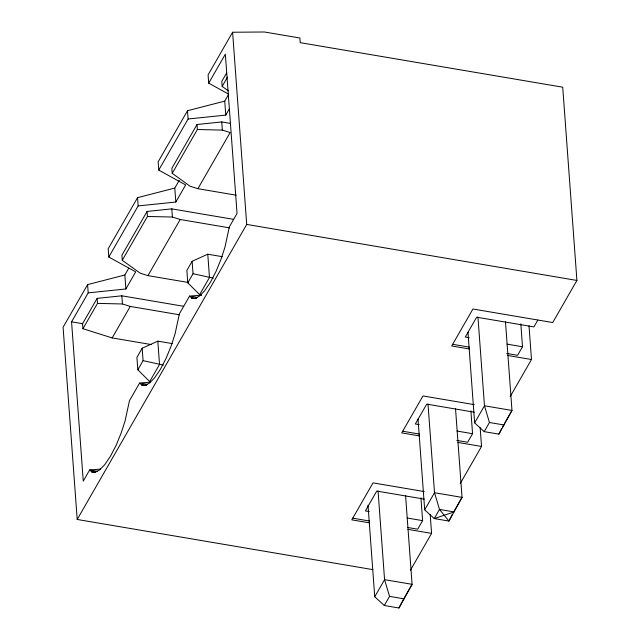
<?xml version="1.0" encoding="UTF-8"?>
<svg xmlns="http://www.w3.org/2000/svg" width="640" height="640" viewBox="0 0 640 640"><rect width="100%" height="100%" fill="white"/><g stroke="black" fill="none" stroke-linecap="round" stroke-linejoin="round"><path stroke-width="0.96" d="M368.008 505.08L374.736 596.768L384.304 605.512L398.984 608L401.848 602.256M452.208 514.504L448.936 521.064L434.248 518.576L424.688 509.832L418.032 419.144M467.976 332.208L474.64 422.896L484.2 431.64L498.888 434.128L501.744 428.384M398.984 608L412.088 584.32L405.576 495.632M498.888 434.128L511.984 410.456L505.472 321.76M128.776 268.16L124.848 275.008L87.6 284.6L63.088 327.264L77.2 519.464L372.904 569.632M179.216 180.376L174.792 188.072L137.552 197.664L108.192 248.76L108.8 257.024L135.704 271.864L125.872 288.976L88.208 292.864L71.56 321.832L83.256 481.112L89.656 469.976L100.584 469.088M228.68 94.296L224.744 101.136L187.496 110.728L158.144 161.832L158.744 170.088L185.656 184.928L175.824 202.04L138.152 205.928L108.8 257.024M469.424 348.984L451.688 345.976L472.928 309.008L552.72 322.544L576.912 280.448L562.72 87.2L300.216 42.664L299.872 38.008L264.464 32L232.6 32.232L208.088 74.896L208.696 83.152L228.656 94.168M158.744 170.088L188.104 118.992L187.496 110.728M208.696 83.152L225.344 54.184L237.04 213.456L229.344 226.848L224.984 247.08L221.056 259.168L216.056 271.368L210.352 282.36L204.544 290.912L199.216 296.288L194.808 298.464L191.752 298.104L189.552 296.104L179.4 313.784L175.032 334.016L171.112 346.104L166.104 358.304L160.408 369.296L154.592 377.848L149.272 383.224L144.856 385.4L141.8 385.04L139.608 383.04L129.448 400.72L125.08 420.952L121.16 433.04L116.152 445.24L110.456 456.232L104.64 464.784L99.32 470.16L94.904 472.336L91.848 471.976L89.656 469.976L97.48 471.304M151.432 344.584L112.16 337.92L82.936 328.72L82.568 323.704L97.12 298.376L121.848 295.808L183.76 306.312M233.712 219.376L171.8 208.872L147.072 211.44L121.896 255.248L122.264 260.264L140.144 273.168L147.952 275.632L188.296 282.472M230.592 123.44L221.744 121.936L197.016 124.504L171.848 168.312L172.216 173.328L190.096 186.232L197.904 188.696L236.28 195.208M226.648 72.936L221.8 81.376L222.168 86.392L228.384 90.88M82.936 328.72L97.488 303.392L97.12 298.376M122.264 260.264L147.44 216.456L147.072 211.44M172.216 173.328L197.384 129.52L197.016 124.504M222.168 86.392L227.504 77.104M188.104 118.992L225.768 115.104L229.208 109.12M112.16 337.92L130.256 306.432L179.456 314.784M147.952 275.632L180.208 219.496L229.408 227.848M197.904 188.696L230.152 132.56L222.344 130.104L197.384 129.52M157.824 341.144L142.168 348.232L136.92 357.368L137.832 369.792L149.696 381.544L159.528 364.432L157.824 341.144L172.52 343.64M222.472 256.704L207.768 254.208L192.12 261.296L186.872 270.432L187.784 282.856L199.648 294.608L201.608 294.944M137.832 369.792L143.08 360.656L142.168 348.232M187.784 282.856L193.032 273.72L192.12 261.296M199.648 294.608L209.48 277.496L207.768 254.208M77.2 519.464L246.712 224.424L232.6 32.232M374.736 596.768L384.568 579.656L378.056 490.96M424.688 509.832L434.52 492.72L428.008 404.024M474.64 422.896L484.472 405.784L477.96 317.088M420.928 497.784L422.608 520.632L417.688 529.184L407.832 527.512M470.88 410.848L472.56 433.696L467.64 442.248L456.8 440.408M520.832 323.912L522.504 346.76L517.592 355.312L506.752 353.472M537.848 320.064L533.912 326.904L476.68 317.2L465.272 337.048L469.152 337.704M384.304 605.512L389.552 596.376L384.568 579.656L412.088 584.32L404.224 598.016M484.2 431.64L489.448 422.504L484.472 405.784L511.984 410.456L504.616 423.288M410.36 570.328L431.584 533.384L430.2 514.56M460.248 483.496L481.536 446.448L480.152 427.624M510.2 396.56L531.488 359.512L529.008 325.824M402.256 601.44L403.24 599.728M454.168 511.08L462.04 497.392L455.528 408.696M502.648 426.712L503.632 425M201.472 295.136L189.552 296.104L197.384 297.432M150.528 382.152L139.608 383.04L147.432 384.368M147.44 216.456L172.4 217.04L180.208 219.496M97.488 303.392L122.448 303.976L130.256 306.432M196.56 298.376L191.752 298.104L194.56 298.608M146.608 385.312L141.8 385.04L144.616 385.544M95.696 472.192L91.848 471.976L95.6 472.648M246.712 224.424L576.912 280.448M213.4 278.16L193.032 273.72M506.984 344.128L522.504 346.76M452.536 344.28L469.296 347.12M507.84 355.504L531.488 359.512M71.56 321.832L82.568 323.704M474.208 404.632L422.976 395.944L401.736 432.912L419.472 435.92M474.264 412.2L426.728 404.136L415.32 423.984L419.2 424.64M163.448 365.096L143.08 360.656M489.448 422.504L504.136 424.992M457.04 431.064L472.56 433.696M402.584 431.216L419.344 434.056M457.896 442.44L481.536 446.448M424.256 491.568L373.024 482.88L351.792 519.848L369.52 522.856M424.312 499.136L376.776 491.064L365.376 510.92L369.256 511.576M407.088 518L422.608 520.632M352.64 518.152L369.392 520.992M407.944 529.368L431.584 533.384M389.552 596.376L404.232 598.864M224.744 101.136L225.768 115.104M221.744 121.936L222.344 130.104M174.792 188.072L175.824 202.04M171.8 208.872L172.4 217.04M137.552 197.664L138.152 205.928M124.848 275.008L125.872 288.976M121.848 295.808L122.448 303.976M87.6 284.6L88.208 292.864M462.04 497.392L448.936 521.064L439.496 509.44L434.52 492.72L462.04 497.392M439.496 509.44L434.248 518.576L454.184 511.928L439.496 509.44"/></g></svg>
